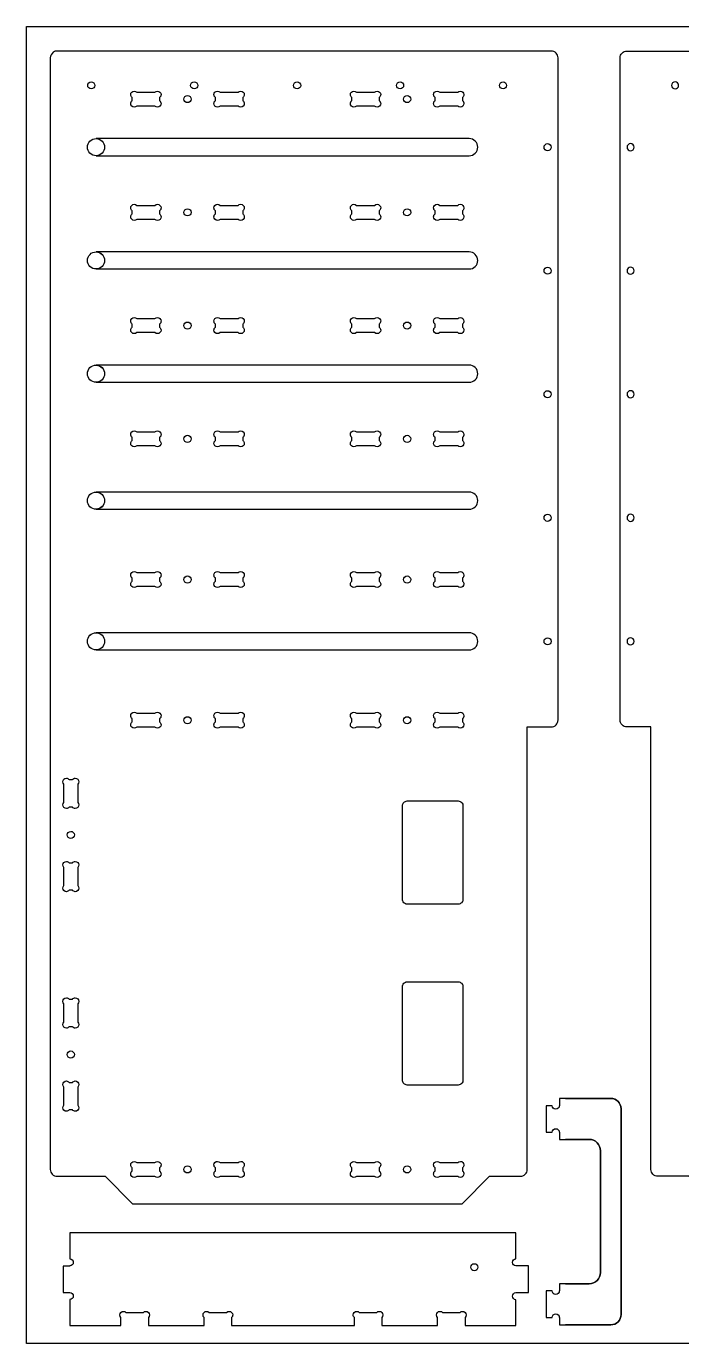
# Model space of a CAD drawing. Header units: millimetres. Extents: x 2352 to 2545, y 2416 to 2614.
# Drawn here: x 2448.54 to 2472.41, y 2566.26 to 2614.26 of the extents above; entities that cross this region are included whole.
import ezdxf

# ---------------------------------------------------------------- set-up
doc = ezdxf.new("R2010")
doc.units = ezdxf.units.MM
doc.layers.add('Layer_1', color=70, linetype='Continuous')

msp = doc.modelspace()

# ---------------------------------------------------------------- linework, layer by layer
at = {"layer": 'Layer_1'}
for points in [[(2448.54, 2614.258), (2544.538, 2614.258), (2544.538, 2566.26), (2448.54, 2566.26)], [(2470.202, 2574.822), (2470.202, 2567.322)], [(2469.452, 2568.853), (2469.452, 2573.291)]]:
    msp.add_lwpolyline(points, close=True, dxfattribs=at)
for points in [[(2449.531, 2613.321, 0.038067), (2449.521, 2613.314, 0.248991), (2449.411, 2613.107), (2449.411, 2588.984), (2449.411, 2572.609, 0.4155), (2449.661, 2572.359), (2451.411, 2572.359), (2452.411, 2571.358), (2464.409, 2571.358), (2465.409, 2572.359), (2466.534, 2572.359, 0.415499), (2466.784, 2572.609), (2466.784, 2588.734), (2467.659, 2588.734, 0.415497), (2467.909, 2588.984), (2467.909, 2613.107, 0.415505), (2467.659, 2613.357), (2449.661, 2613.357), (2449.661, 2613.357, 0.142629)], [(2488.543, 2613.321, -0.039404), (2488.554, 2613.314, -0.248991), (2488.664, 2613.107), (2488.664, 2588.984), (2488.664, 2572.609, -0.415505), (2488.414, 2572.359), (2486.664, 2572.359), (2485.664, 2571.358), (2473.665, 2571.358), (2472.665, 2572.359), (2471.54, 2572.359, -0.415494), (2471.29, 2572.609), (2471.29, 2588.734), (2470.415, 2588.734, -0.415503), (2470.165, 2588.984), (2470.165, 2613.107, -0.4155), (2470.415, 2613.357), (2488.414, 2613.357), (2488.414, 2613.357, -0.14259)], [(2450.903, 2611.978, -0.414701), (2450.774, 2612.107, -0.415486), (2450.903, 2612.237, -0.412839), (2451.032, 2612.107, -0.414713)], [(2454.653, 2611.978, -0.414703), (2454.524, 2612.107, -0.415481), (2454.653, 2612.237, -0.412837), (2454.782, 2612.107, -0.414719)], [(2458.403, 2611.978, -0.414701), (2458.274, 2612.107, -0.415486), (2458.403, 2612.237, -0.412839), (2458.532, 2612.107, -0.414713)], [(2462.153, 2611.978, -0.414703), (2462.024, 2612.107, -0.415481), (2462.153, 2612.237, -0.412837), (2462.282, 2612.107, -0.414719)], [(2465.903, 2611.978, -0.414701), (2465.774, 2612.107, -0.415486), (2465.903, 2612.237, -0.412839), (2466.032, 2612.107, -0.414713)], [(2472.171, 2611.978, 0.414701), (2472.3, 2612.107, 0.415486), (2472.171, 2612.237, 0.412837), (2472.042, 2612.107, 0.414719)], [(2453.394, 2611.549, -0.236355), (2453.446, 2611.445, -0.416635), (2453.316, 2611.315, -0.194866), (2453.224, 2611.353), (2452.563, 2611.353, -0.202289), (2452.471, 2611.315, -0.414073), (2452.341, 2611.445, -0.239635), (2452.394, 2611.549), (2452.394, 2611.665, -0.236907), (2452.341, 2611.769, -0.415845), (2452.471, 2611.899, -0.1996), (2452.563, 2611.861), (2453.224, 2611.861, -0.200005), (2453.316, 2611.899, -0.41603), (2453.446, 2611.769, -0.240912), (2453.394, 2611.665)], [(2454.41, 2611.478, -0.414656), (2454.28, 2611.607, -0.415486), (2454.41, 2611.736, -0.412839), (2454.539, 2611.607, -0.414822)], [(2456.425, 2611.549, -0.236853), (2456.478, 2611.445, -0.414763), (2456.347, 2611.315, -0.195217), (2456.256, 2611.353), (2455.595, 2611.353, -0.202186), (2455.503, 2611.315, -0.414876), (2455.373, 2611.445, -0.239607), (2455.425, 2611.549), (2455.425, 2611.665, -0.237038), (2455.373, 2611.769, -0.416495), (2455.503, 2611.899, -0.199486), (2455.595, 2611.861), (2456.255, 2611.861, -0.199936), (2456.347, 2611.899, -0.416756), (2456.478, 2611.769, -0.239045), (2456.425, 2611.665)], [(2461.395, 2611.549, -0.23633), (2461.447, 2611.445, -0.416644), (2461.317, 2611.315, -0.194945), (2461.225, 2611.353), (2460.564, 2611.353, -0.202385), (2460.472, 2611.315, -0.414076), (2460.342, 2611.445, -0.23962), (2460.395, 2611.549), (2460.395, 2611.665, -0.23695), (2460.342, 2611.769, -0.415836), (2460.472, 2611.899, -0.1996), (2460.564, 2611.861), (2461.225, 2611.861, -0.199974), (2461.317, 2611.899, -0.416018), (2461.447, 2611.769, -0.240921), (2461.395, 2611.665)], [(2462.411, 2611.478, -0.414646), (2462.281, 2611.607, -0.41549), (2462.411, 2611.736, -0.412869), (2462.54, 2611.607, -0.41481)], [(2464.426, 2611.549, -0.23687), (2464.479, 2611.445, -0.414759), (2464.348, 2611.315, -0.195062), (2464.257, 2611.353), (2463.596, 2611.353, -0.202186), (2463.504, 2611.315, -0.414864), (2463.374, 2611.445, -0.23961), (2463.426, 2611.549), (2463.426, 2611.665, -0.237013), (2463.374, 2611.769, -0.413958), (2463.504, 2611.899, -0.199412), (2463.596, 2611.861), (2464.256, 2611.861, -0.199968), (2464.348, 2611.899, -0.416765), (2464.479, 2611.769, -0.239039), (2464.426, 2611.665)], [(2451.39, 2609.855, -0.414257), (2451.079, 2609.543, -0.414336), (2450.767, 2609.855, -0.414321), (2451.079, 2610.167, -0.414272)], [(2451.088, 2610.166, -0.405618), (2451.39, 2609.855, -0.404761), (2451.088, 2609.544), (2451.088, 2609.543), (2464.671, 2609.543, 0.415451), (2464.983, 2609.855, 0.415507), (2464.671, 2610.167), (2451.088, 2610.167), (2451.088, 2610.167)], [(2467.397, 2609.855, -0.414697), (2467.526, 2609.984, -0.415505), (2467.656, 2609.855, -0.412803), (2467.526, 2609.726, -0.414727)], [(2470.678, 2609.855, 0.414706), (2470.548, 2609.984, 0.415517), (2470.419, 2609.855, 0.412793), (2470.548, 2609.726, 0.414715)], [(2453.394, 2607.422, -0.236334), (2453.446, 2607.319, -0.416635), (2453.316, 2607.188, -0.194848), (2453.224, 2607.226), (2452.563, 2607.226, -0.202319), (2452.471, 2607.188, -0.414073), (2452.341, 2607.319, -0.239637), (2452.394, 2607.423), (2452.394, 2607.539, -0.236923), (2452.341, 2607.643, -0.415843), (2452.471, 2607.773, -0.19961), (2452.563, 2607.735), (2453.224, 2607.735, -0.199996), (2453.316, 2607.773, -0.416036), (2453.446, 2607.643, -0.240914), (2453.394, 2607.539)], [(2456.425, 2607.423, -0.236847), (2456.478, 2607.319, -0.414763), (2456.347, 2607.188, -0.195199), (2456.256, 2607.226), (2455.595, 2607.226, -0.202216), (2455.503, 2607.188, -0.414876), (2455.373, 2607.319, -0.239609), (2455.425, 2607.423), (2455.425, 2607.539, -0.237054), (2455.373, 2607.643, -0.416492), (2455.503, 2607.773, -0.199496), (2455.595, 2607.735), (2456.255, 2607.735, -0.199926), (2456.347, 2607.773, -0.416761), (2456.478, 2607.643, -0.238718), (2456.425, 2607.539)], [(2461.395, 2607.422, -0.236309), (2461.447, 2607.319, -0.416644), (2461.317, 2607.188, -0.194927), (2461.225, 2607.226), (2460.564, 2607.226, -0.202415), (2460.472, 2607.188, -0.414076), (2460.342, 2607.319, -0.239622), (2460.395, 2607.423), (2460.395, 2607.539, -0.236966), (2460.342, 2607.643, -0.415833), (2460.472, 2607.773, -0.19961), (2460.564, 2607.735), (2461.225, 2607.735, -0.199964), (2461.317, 2607.773, -0.416024), (2461.447, 2607.643, -0.240923), (2461.395, 2607.539)], [(2464.426, 2607.423, -0.236865), (2464.479, 2607.319, -0.414759), (2464.348, 2607.188, -0.195044), (2464.257, 2607.226), (2463.596, 2607.226, -0.202216), (2463.504, 2607.188, -0.414864), (2463.374, 2607.319, -0.239612), (2463.426, 2607.423), (2463.426, 2607.539, -0.237029), (2463.374, 2607.643, -0.413956), (2463.504, 2607.773, -0.199423), (2463.596, 2607.735), (2464.256, 2607.735, -0.199959), (2464.348, 2607.773, -0.416771), (2464.479, 2607.643, -0.238712), (2464.426, 2607.539)], [(2454.41, 2607.351, -0.414665), (2454.28, 2607.48, -0.415489), (2454.41, 2607.61, -0.412833), (2454.539, 2607.48, -0.41481)], [(2462.411, 2607.351, -0.414656), (2462.281, 2607.48, -0.415493), (2462.411, 2607.61, -0.412863), (2462.54, 2607.48, -0.414798)], [(2451.39, 2605.729, -0.414256), (2451.079, 2605.417, -0.414338), (2450.767, 2605.729, -0.414322), (2451.079, 2606.04, -0.41427)], [(2451.088, 2606.04, -0.405658), (2451.39, 2605.729, -0.404705), (2451.088, 2605.417), (2451.088, 2605.417), (2464.671, 2605.417, 0.41543), (2464.983, 2605.729, 0.415384), (2464.671, 2606.04), (2451.088, 2606.04), (2451.088, 2606.04)], [(2467.397, 2605.354, -0.414699), (2467.526, 2605.483, -0.4155), (2467.656, 2605.354, -0.412801), (2467.526, 2605.225, -0.414733)], [(2470.678, 2605.354, 0.414709), (2470.548, 2605.483, 0.415512), (2470.419, 2605.354, 0.412791), (2470.548, 2605.225, 0.41472)], [(2453.394, 2603.296, -0.236355), (2453.446, 2603.192, -0.416635), (2453.316, 2603.062, -0.194858), (2453.224, 2603.1), (2452.563, 2603.1, -0.20231), (2452.471, 2603.062, -0.414073), (2452.341, 2603.192, -0.239635), (2452.394, 2603.296), (2452.394, 2603.412, -0.236907), (2452.341, 2603.516, -0.415843), (2452.471, 2603.646, -0.19961), (2452.563, 2603.609), (2453.224, 2603.609, -0.199996), (2453.316, 2603.646, -0.416036), (2453.446, 2603.516, -0.240939), (2453.394, 2603.412)], [(2454.41, 2603.225, -0.414665), (2454.28, 2603.354, -0.415489), (2454.41, 2603.484, -0.412833), (2454.539, 2603.354, -0.414701)], [(2456.425, 2603.296, -0.236853), (2456.478, 2603.192, -0.414763), (2456.347, 2603.062, -0.195209), (2456.256, 2603.1), (2455.595, 2603.1, -0.202207), (2455.503, 2603.062, -0.414876), (2455.373, 2603.192, -0.239607), (2455.425, 2603.296), (2455.425, 2603.412, -0.237038), (2455.373, 2603.516, -0.416492), (2455.503, 2603.646, -0.199496), (2455.595, 2603.609), (2456.255, 2603.609, -0.199926), (2456.347, 2603.646, -0.416761), (2456.478, 2603.516, -0.238744), (2456.425, 2603.412)], [(2461.395, 2603.296, -0.23633), (2461.447, 2603.192, -0.416644), (2461.317, 2603.062, -0.194937), (2461.225, 2603.1), (2460.564, 2603.1, -0.202405), (2460.472, 2603.062, -0.414076), (2460.342, 2603.192, -0.23962), (2460.395, 2603.296), (2460.395, 2603.412, -0.23695), (2460.342, 2603.516, -0.415833), (2460.472, 2603.646, -0.19961), (2460.564, 2603.609), (2461.225, 2603.609, -0.199964), (2461.317, 2603.646, -0.416024), (2461.447, 2603.516, -0.240948), (2461.395, 2603.412)], [(2462.411, 2603.225, -0.414656), (2462.281, 2603.354, -0.415493), (2462.411, 2603.484, -0.412863), (2462.54, 2603.354, -0.414689)], [(2464.426, 2603.296, -0.23687), (2464.479, 2603.192, -0.414759), (2464.348, 2603.062, -0.195054), (2464.257, 2603.1), (2463.596, 2603.1, -0.202207), (2463.504, 2603.062, -0.414864), (2463.374, 2603.192, -0.23961), (2463.426, 2603.296), (2463.426, 2603.412, -0.237013), (2463.374, 2603.516, -0.413956), (2463.504, 2603.646, -0.199423), (2463.596, 2603.609), (2464.256, 2603.609, -0.199959), (2464.348, 2603.646, -0.416771), (2464.479, 2603.516, -0.238737), (2464.426, 2603.412)], [(2451.39, 2601.602, -0.414256), (2451.079, 2601.29, -0.414338), (2450.767, 2601.602, -0.414326), (2451.079, 2601.914, -0.414268)], [(2451.088, 2601.914, -0.405614), (2451.39, 2601.602, -0.404752), (2451.088, 2601.291), (2451.088, 2601.29), (2464.671, 2601.29, 0.415451), (2464.983, 2601.602, 0.415503), (2464.671, 2601.914), (2451.088, 2601.914), (2451.088, 2601.914)], [(2467.397, 2600.853, -0.414709), (2467.526, 2600.982, -0.415496), (2467.656, 2600.853, -0.412801), (2467.526, 2600.723, -0.414733)], [(2470.678, 2600.853, 0.414719), (2470.548, 2600.982, 0.415508), (2470.419, 2600.853, 0.412791), (2470.548, 2600.723, 0.41472)], [(2453.394, 2599.17, -0.236355), (2453.446, 2599.066, -0.416635), (2453.316, 2598.936, -0.194848), (2453.224, 2598.973), (2452.563, 2598.973, -0.202319), (2452.471, 2598.936, -0.414073), (2452.341, 2599.066, -0.239635), (2452.394, 2599.17), (2452.394, 2599.286, -0.236907), (2452.341, 2599.39, -0.415845), (2452.471, 2599.52, -0.1996), (2452.563, 2599.482), (2453.224, 2599.482, -0.200005), (2453.316, 2599.52, -0.41603), (2453.446, 2599.39, -0.240912), (2453.394, 2599.286)], [(2454.41, 2599.098, -0.41466), (2454.28, 2599.228, -0.415489), (2454.41, 2599.357, -0.412833), (2454.539, 2599.228, -0.414703)], [(2456.425, 2599.17, -0.236853), (2456.478, 2599.066, -0.414763), (2456.347, 2598.936, -0.195199), (2456.256, 2598.973), (2455.595, 2598.973, -0.202216), (2455.503, 2598.936, -0.414876), (2455.373, 2599.066, -0.239607), (2455.425, 2599.17), (2455.425, 2599.286, -0.237038), (2455.373, 2599.39, -0.416495), (2455.503, 2599.52, -0.199486), (2455.595, 2599.482), (2456.255, 2599.482, -0.199936), (2456.347, 2599.52, -0.416756), (2456.478, 2599.39, -0.238744), (2456.425, 2599.286)], [(2461.395, 2599.17, -0.23633), (2461.447, 2599.066, -0.416644), (2461.317, 2598.936, -0.194927), (2461.225, 2598.973), (2460.564, 2598.973, -0.202415), (2460.472, 2598.936, -0.414076), (2460.342, 2599.066, -0.23962), (2460.395, 2599.17), (2460.395, 2599.286, -0.23695), (2460.342, 2599.39, -0.415836), (2460.472, 2599.52, -0.1996), (2460.564, 2599.482), (2461.225, 2599.482, -0.199974), (2461.317, 2599.52, -0.416018), (2461.447, 2599.39, -0.240921), (2461.395, 2599.286)], [(2462.411, 2599.098, -0.41465), (2462.281, 2599.228, -0.415493), (2462.411, 2599.357, -0.412863), (2462.54, 2599.228, -0.414691)], [(2464.426, 2599.17, -0.23687), (2464.479, 2599.066, -0.414759), (2464.348, 2598.936, -0.195044), (2464.257, 2598.973), (2463.596, 2598.973, -0.202216), (2463.504, 2598.936, -0.414864), (2463.374, 2599.066, -0.23961), (2463.426, 2599.17), (2463.426, 2599.286, -0.237013), (2463.374, 2599.39, -0.413958), (2463.504, 2599.52, -0.199412), (2463.596, 2599.482), (2464.256, 2599.482, -0.199968), (2464.348, 2599.52, -0.416765), (2464.479, 2599.39, -0.238737), (2464.426, 2599.286)], [(2451.079, 2597.288, -0.414313), (2451.39, 2596.976, -0.414311), (2451.079, 2596.664, -0.414295), (2450.767, 2596.976, -0.414266)], [(2451.088, 2597.288, -0.405652), (2451.39, 2596.976, -0.404799), (2451.088, 2596.665), (2451.088, 2596.664), (2464.671, 2596.664, 0.415434), (2464.983, 2596.976, 0.415429), (2464.671, 2597.288), (2451.088, 2597.288), (2451.088, 2597.288)], [(2467.397, 2596.352, -0.414697), (2467.526, 2596.481, -0.415505), (2467.656, 2596.352, -0.412801), (2467.526, 2596.222, -0.414733)], [(2470.678, 2596.352, 0.414706), (2470.548, 2596.481, 0.415517), (2470.419, 2596.352, 0.412791), (2470.548, 2596.222, 0.41472)], [(2453.394, 2594.044, -0.236115), (2453.446, 2593.94, -0.41661), (2453.316, 2593.81, -0.194974), (2453.224, 2593.847), (2452.563, 2593.847, -0.202208), (2452.471, 2593.81, -0.414133), (2452.341, 2593.94, -0.239925), (2452.394, 2594.044), (2452.394, 2594.16, -0.236907), (2452.341, 2594.264, -0.415953), (2452.471, 2594.394, -0.1996), (2452.563, 2594.356), (2453.224, 2594.356, -0.200005), (2453.316, 2594.394, -0.415986), (2453.446, 2594.264, -0.240623), (2453.394, 2594.16)], [(2456.425, 2594.044, -0.236622), (2456.478, 2593.94, -0.414738), (2456.347, 2593.81, -0.195325), (2456.256, 2593.847), (2455.595, 2593.847, -0.202105), (2455.503, 2593.81, -0.414936), (2455.373, 2593.94, -0.239897), (2455.425, 2594.044), (2455.425, 2594.16, -0.237038), (2455.373, 2594.264, -0.414053), (2455.503, 2594.394, -0.199486), (2455.595, 2594.356), (2456.255, 2594.356, -0.199936), (2456.347, 2594.394, -0.416711), (2456.478, 2594.264, -0.238744), (2456.425, 2594.16)], [(2461.395, 2594.044, -0.23609), (2461.447, 2593.94, -0.416619), (2461.317, 2593.81, -0.195053), (2461.225, 2593.847), (2460.564, 2593.847, -0.202304), (2460.472, 2593.81, -0.414136), (2460.342, 2593.94, -0.23991), (2460.395, 2594.044), (2460.395, 2594.16, -0.23695), (2460.342, 2594.264, -0.415944), (2460.472, 2594.394, -0.1996), (2460.564, 2594.356), (2461.225, 2594.356, -0.199974), (2461.317, 2594.394, -0.415974), (2461.447, 2594.264, -0.240631), (2461.395, 2594.16)], [(2464.426, 2594.044, -0.23664), (2464.479, 2593.94, -0.414734), (2464.348, 2593.81, -0.19517), (2464.257, 2593.847), (2463.596, 2593.847, -0.202105), (2463.504, 2593.81, -0.414924), (2463.374, 2593.94, -0.239899), (2463.426, 2594.044), (2463.426, 2594.16, -0.237013), (2463.374, 2594.264, -0.414067), (2463.504, 2594.394, -0.199412), (2463.596, 2594.356), (2464.256, 2594.356, -0.199968), (2464.348, 2594.394, -0.416721), (2464.479, 2594.264, -0.238737), (2464.426, 2594.16)], [(2454.41, 2593.972, -0.414701), (2454.28, 2594.102, -0.415486), (2454.41, 2594.231, -0.412839), (2454.539, 2594.102, -0.414713)], [(2462.411, 2593.972, -0.414691), (2462.281, 2594.102, -0.41549), (2462.411, 2594.231, -0.412869), (2462.54, 2594.102, -0.414701)], [(2451.079, 2592.162, -0.414295), (2451.39, 2591.85, -0.414311), (2451.079, 2591.538, -0.414295), (2450.767, 2591.85, -0.414311)], [(2450.863, 2592.076, -0.019476), (2450.883, 2592.093, 0.024685)], [(2451.39, 2591.85, -0.414266), (2451.079, 2591.538), (2464.671, 2591.538, 0.415472), (2464.983, 2591.85, 0.415473), (2464.671, 2592.162), (2451.079, 2592.162), (2451.079, 2592.162, -0.414281)], [(2467.397, 2591.85, -0.414699), (2467.526, 2591.979, -0.4155), (2467.656, 2591.85, -0.412801), (2467.526, 2591.721, -0.414733)], [(2470.678, 2591.85, 0.414709), (2470.548, 2591.979, 0.415512), (2470.419, 2591.85, 0.412791), (2470.548, 2591.721, 0.41472)], [(2453.394, 2588.917, -0.236094), (2453.446, 2588.813, -0.41661), (2453.316, 2588.683, -0.194964), (2453.224, 2588.721), (2452.563, 2588.721, -0.202217), (2452.471, 2588.683, -0.414133), (2452.341, 2588.813, -0.239927), (2452.394, 2588.918), (2452.394, 2589.034, -0.236923), (2452.341, 2589.138, -0.415951), (2452.471, 2589.268, -0.199617), (2452.563, 2589.23), (2453.224, 2589.23, -0.199975), (2453.316, 2589.268, -0.415991), (2453.446, 2589.138, -0.240625), (2453.394, 2589.034)], [(2454.41, 2588.846, -0.414705), (2454.28, 2588.975, -0.415489), (2454.41, 2589.105, -0.412833), (2454.539, 2588.975, -0.414703)], [(2456.425, 2588.918, -0.236616), (2456.478, 2588.813, -0.414738), (2456.347, 2588.683, -0.195315), (2456.256, 2588.721), (2455.595, 2588.721, -0.202115), (2455.503, 2588.683, -0.414936), (2455.373, 2588.813, -0.239899), (2455.425, 2588.918), (2455.425, 2589.034, -0.237054), (2455.373, 2589.138, -0.414051), (2455.503, 2589.268, -0.199503), (2455.595, 2589.23), (2456.255, 2589.23, -0.199905), (2456.347, 2589.268, -0.416717), (2456.478, 2589.138, -0.238718), (2456.425, 2589.034)], [(2461.395, 2588.917, -0.236068), (2461.447, 2588.813, -0.416619), (2461.317, 2588.683, -0.195043), (2461.225, 2588.721), (2460.564, 2588.721, -0.202313), (2460.472, 2588.683, -0.414136), (2460.342, 2588.813, -0.239912), (2460.395, 2588.918), (2460.395, 2589.034, -0.236966), (2460.342, 2589.138, -0.415941), (2460.472, 2589.268, -0.199617), (2460.564, 2589.23), (2461.225, 2589.23, -0.199944), (2461.317, 2589.268, -0.415979), (2461.447, 2589.138, -0.240633), (2461.395, 2589.034)], [(2462.411, 2588.846, -0.414695), (2462.281, 2588.975, -0.415493), (2462.411, 2589.105, -0.412863), (2462.54, 2588.975, -0.414691)], [(2464.426, 2588.918, -0.236634), (2464.479, 2588.813, -0.414734), (2464.348, 2588.683, -0.19516), (2464.257, 2588.721), (2463.596, 2588.721, -0.202115), (2463.504, 2588.683, -0.414924), (2463.374, 2588.813, -0.239902), (2463.426, 2588.918), (2463.426, 2589.034, -0.237029), (2463.374, 2589.138, -0.414065), (2463.504, 2589.268, -0.19943), (2463.596, 2589.23), (2464.256, 2589.23, -0.199938), (2464.348, 2589.268, -0.416726), (2464.479, 2589.138, -0.238712), (2464.426, 2589.034)], [(2450.102, 2585.811, -0.236315), (2449.998, 2585.759, -0.416689), (2449.868, 2585.889, -0.195125), (2449.906, 2585.981), (2449.906, 2586.642, -0.202371), (2449.868, 2586.734, -0.414104), (2449.998, 2586.864, -0.239616), (2450.102, 2586.811), (2450.218, 2586.811, -0.237005), (2450.322, 2586.864, -0.415882), (2450.452, 2586.734, -0.199512), (2450.414, 2586.642), (2450.414, 2585.981, -0.199989), (2450.452, 2585.889, -0.415981), (2450.322, 2585.759, -0.240698), (2450.218, 2585.811)], [(2464.235, 2582.27), (2462.448, 2582.27, -0.139234), (2462.315, 2582.306, -0.261753), (2462.242, 2582.423), (2462.242, 2585.887, -0.257839), (2462.315, 2586.004, -0.141316), (2462.448, 2586.04), (2464.235, 2586.04, -0.141547), (2464.368, 2586.004, -0.258936), (2464.441, 2585.887), (2464.441, 2582.423, -0.260888), (2464.368, 2582.306, -0.143487)], [(2450.031, 2584.796, -0.414701), (2450.16, 2584.925, -0.4155), (2450.289, 2584.796, -0.412797), (2450.16, 2584.667, -0.41474)], [(2450.102, 2582.78, -0.236695), (2449.998, 2582.728, -0.41488), (2449.868, 2582.858, -0.195561), (2449.906, 2582.95), (2449.906, 2583.611, -0.202474), (2449.868, 2583.702, -0.41488), (2449.998, 2583.832, -0.239556), (2450.102, 2583.78), (2450.218, 2583.78, -0.237174), (2450.322, 2583.832, -0.414006), (2450.452, 2583.702, -0.199088), (2450.414, 2583.61), (2450.414, 2582.95, -0.199903), (2450.452, 2582.858, -0.416619), (2450.322, 2582.728, -0.238874), (2450.218, 2582.78)], [(2464.235, 2579.449, -0.135276), (2464.368, 2579.413, -0.259424), (2464.441, 2579.296), (2464.441, 2575.832, -0.25977), (2464.368, 2575.715, -0.138485), (2464.235, 2575.679), (2462.448, 2575.679, -0.138045), (2462.315, 2575.715, -0.261641), (2462.242, 2575.832), (2462.242, 2579.296, -0.258888), (2462.315, 2579.413, -0.139142), (2462.448, 2579.449)], [(2450.102, 2577.81, -0.23624), (2449.998, 2577.758, -0.416695), (2449.868, 2577.888, -0.195087), (2449.906, 2577.98), (2449.906, 2578.641, -0.201666), (2449.868, 2578.733, -0.413968), (2449.998, 2578.863, -0.239556), (2450.102, 2578.81), (2450.218, 2578.81, -0.23698), (2450.322, 2578.863, -0.415992), (2450.452, 2578.733, -0.199518), (2450.414, 2578.641), (2450.414, 2577.98, -0.19994), (2450.452, 2577.888, -0.415968), (2450.322, 2577.758, -0.240776), (2450.218, 2577.81)], [(2450.031, 2576.795, -0.414698), (2450.16, 2576.924, -0.415505), (2450.289, 2576.795, -0.412799), (2450.16, 2576.665, -0.414735)], [(2450.218, 2575.779, -0.23698), (2450.322, 2575.831, -0.414006), (2450.452, 2575.701, -0.199919), (2450.414, 2575.609), (2450.414, 2574.949, -0.199989), (2450.452, 2574.857, -0.416753), (2450.322, 2574.727, -0.238694), (2450.218, 2574.779), (2450.102, 2574.779, -0.236978), (2449.998, 2574.727, -0.41477), (2449.868, 2574.857, -0.19467), (2449.906, 2574.948), (2449.906, 2575.61, -0.201802), (2449.868, 2575.701, -0.41488), (2449.998, 2575.831, -0.239631), (2450.102, 2575.779)], [(2469.828, 2575.196, -0.415387), (2470.202, 2574.822, 0.415387)], [(2469.452, 2573.291, 0.415612), (2469.039, 2573.704, -0.415609)], [(2453.394, 2572.55, -0.236355), (2453.446, 2572.446, -0.416742), (2453.316, 2572.316, -0.194858), (2453.224, 2572.354), (2452.563, 2572.354, -0.20231), (2452.471, 2572.316, -0.414073), (2452.341, 2572.446, -0.239635), (2452.394, 2572.551), (2452.394, 2572.667, -0.236669), (2452.341, 2572.771, -0.415843), (2452.471, 2572.901, -0.19961), (2452.563, 2572.863), (2453.224, 2572.863, -0.199996), (2453.316, 2572.901, -0.416036), (2453.446, 2572.771, -0.240912), (2453.394, 2572.667)], [(2454.41, 2572.479, -0.414656), (2454.28, 2572.608, -0.415486), (2454.41, 2572.738, -0.412839), (2454.539, 2572.608, -0.414713)], [(2456.425, 2572.551, -0.236622), (2456.478, 2572.446, -0.414846), (2456.347, 2572.316, -0.195325), (2456.256, 2572.354), (2455.595, 2572.354, -0.202105), (2455.503, 2572.316, -0.414936), (2455.373, 2572.446, -0.239897), (2455.425, 2572.551), (2455.425, 2572.667, -0.2368), (2455.373, 2572.771, -0.416492), (2455.503, 2572.901, -0.199496), (2455.595, 2572.863), (2456.255, 2572.863, -0.199926), (2456.347, 2572.901, -0.416761), (2456.478, 2572.771, -0.239045), (2456.425, 2572.667)], [(2461.395, 2572.55, -0.23633), (2461.447, 2572.446, -0.416752), (2461.317, 2572.316, -0.194937), (2461.225, 2572.354), (2460.564, 2572.354, -0.202405), (2460.472, 2572.316, -0.414076), (2460.342, 2572.446, -0.23962), (2460.395, 2572.551), (2460.395, 2572.667, -0.236711), (2460.342, 2572.771, -0.415833), (2460.472, 2572.901, -0.19961), (2460.564, 2572.863), (2461.225, 2572.863, -0.199964), (2461.317, 2572.901, -0.416024), (2461.447, 2572.771, -0.240921), (2461.395, 2572.667)], [(2462.411, 2572.479, -0.414646), (2462.281, 2572.608, -0.41549), (2462.411, 2572.738, -0.412869), (2462.54, 2572.608, -0.414701)], [(2464.426, 2572.551, -0.23664), (2464.479, 2572.446, -0.414842), (2464.348, 2572.316, -0.19517), (2464.257, 2572.354), (2463.596, 2572.354, -0.202105), (2463.504, 2572.316, -0.414924), (2463.374, 2572.446, -0.239899), (2463.426, 2572.551), (2463.426, 2572.667, -0.236775), (2463.374, 2572.771, -0.413956), (2463.504, 2572.901, -0.199423), (2463.596, 2572.863), (2464.256, 2572.863, -0.199959), (2464.348, 2572.901, -0.416771), (2464.479, 2572.771, -0.239039), (2464.426, 2572.667)], [(2449.881, 2568.124), (2450.121, 2568.124, -0.415976), (2450.25, 2567.994, -0.402507), (2450.127, 2567.864), (2450.127, 2566.92), (2451.984, 2566.92), (2451.984, 2567.212, -0.208775), (2451.944, 2567.306, -0.415943), (2452.074, 2567.436, -0.196877), (2452.165, 2567.399), (2452.803, 2567.399, -0.197219), (2452.894, 2567.436, -0.416825), (2453.024, 2567.306, -0.202503), (2452.984, 2567.212), (2452.984, 2566.92), (2455.015, 2566.92), (2455.015, 2567.212, -0.208755), (2454.975, 2567.306, -0.416002), (2455.105, 2567.436, -0.196446), (2455.196, 2567.399), (2455.835, 2567.399, -0.19681), (2455.925, 2567.436, -0.416707), (2456.056, 2567.306, -0.202413), (2456.015, 2567.212), (2456.015, 2566.92), (2460.487, 2566.92), (2460.487, 2567.212, -0.208775), (2460.446, 2567.306, -0.415943), (2460.576, 2567.436, -0.195566), (2460.667, 2567.399), (2461.306, 2567.399, -0.19681), (2461.397, 2567.436, -0.416705), (2461.527, 2567.306, -0.202423), (2461.487, 2567.212), (2461.487, 2566.92), (2463.518, 2566.92), (2463.518, 2567.212, -0.209294), (2463.478, 2567.306, -0.415937), (2463.607, 2567.436, -0.196881), (2463.698, 2567.399), (2464.337, 2567.399, -0.196794), (2464.428, 2567.436, -0.416683), (2464.558, 2567.306, -0.202598), (2464.518, 2567.212), (2464.518, 2566.92), (2466.375, 2566.92), (2466.375, 2567.862, -0.399984), (2466.251, 2567.992, -0.401917), (2466.375, 2568.121), (2466.375, 2568.122), (2466.644, 2568.122), (2466.835, 2568.122), (2466.835, 2569.091), (2466.457, 2569.091), (2466.375, 2569.091), (2466.375, 2569.093, -0.401757), (2466.251, 2569.223, -0.402316), (2466.375, 2569.353), (2466.375, 2570.294), (2450.127, 2570.294), (2450.127, 2570.294), (2450.127, 2569.35, -0.402889), (2450.25, 2569.22, -0.40302), (2450.127, 2569.09), (2450.127, 2569.089), (2450.064, 2569.089), (2449.877, 2569.089), (2449.877, 2568.123)], [(2464.858, 2568.915, -0.413295), (2464.729, 2569.045, -0.413207), (2464.858, 2569.174, -0.414383), (2464.988, 2569.045, -0.414939)], [(2469.039, 2568.44, 0.415665), (2469.452, 2568.853, -0.415666)], [(2470.202, 2567.322, -0.415367), (2469.828, 2566.947, 0.415367)]]:
    msp.add_lwpolyline(points, format="xyb", close=True, dxfattribs=at)
for points in [[(2468.176, 2575.196), (2468.453, 2575.196), (2468.617, 2575.196), (2469.828, 2575.196), (2468.617, 2575.196), (2468.453, 2575.196), (2467.954, 2575.196), (2467.954, 2574.931), (2467.952, 2574.931, -0.414736), (2467.822, 2574.801, -0.414141), (2467.692, 2574.931), (2467.473, 2574.931), (2467.473, 2573.962), (2467.692, 2573.962, -0.416738), (2467.822, 2574.093, -0.414802), (2467.952, 2573.962), (2467.954, 2573.962), (2467.954, 2573.697), (2467.954, 2573.697), (2467.954, 2573.704), (2468.367, 2573.704), (2468.803, 2573.704), (2469.039, 2573.704), (2468.803, 2573.704), (2468.367, 2573.704), (2468.176, 2573.704)], [(2468.176, 2568.44), (2468.367, 2568.44), (2468.803, 2568.44), (2469.039, 2568.44), (2468.803, 2568.44), (2468.367, 2568.44), (2467.954, 2568.44), (2467.954, 2568.446), (2467.954, 2568.446), (2467.954, 2568.181), (2467.952, 2568.181, -0.414738), (2467.822, 2568.051, -0.414136), (2467.692, 2568.181), (2467.473, 2568.181), (2467.473, 2567.212), (2467.473, 2567.212), (2467.692, 2567.212, -0.416748), (2467.822, 2567.343, -0.414798), (2467.952, 2567.212), (2467.954, 2567.212), (2467.954, 2566.947), (2468.453, 2566.947), (2469.327, 2566.947), (2469.703, 2566.947), (2469.828, 2566.947), (2469.703, 2566.947), (2469.327, 2566.947), (2468.453, 2566.947), (2468.176, 2566.947)]]:
    msp.add_lwpolyline(points, format="xyb", dxfattribs=at)

doc.saveas('drawing.dxf')
